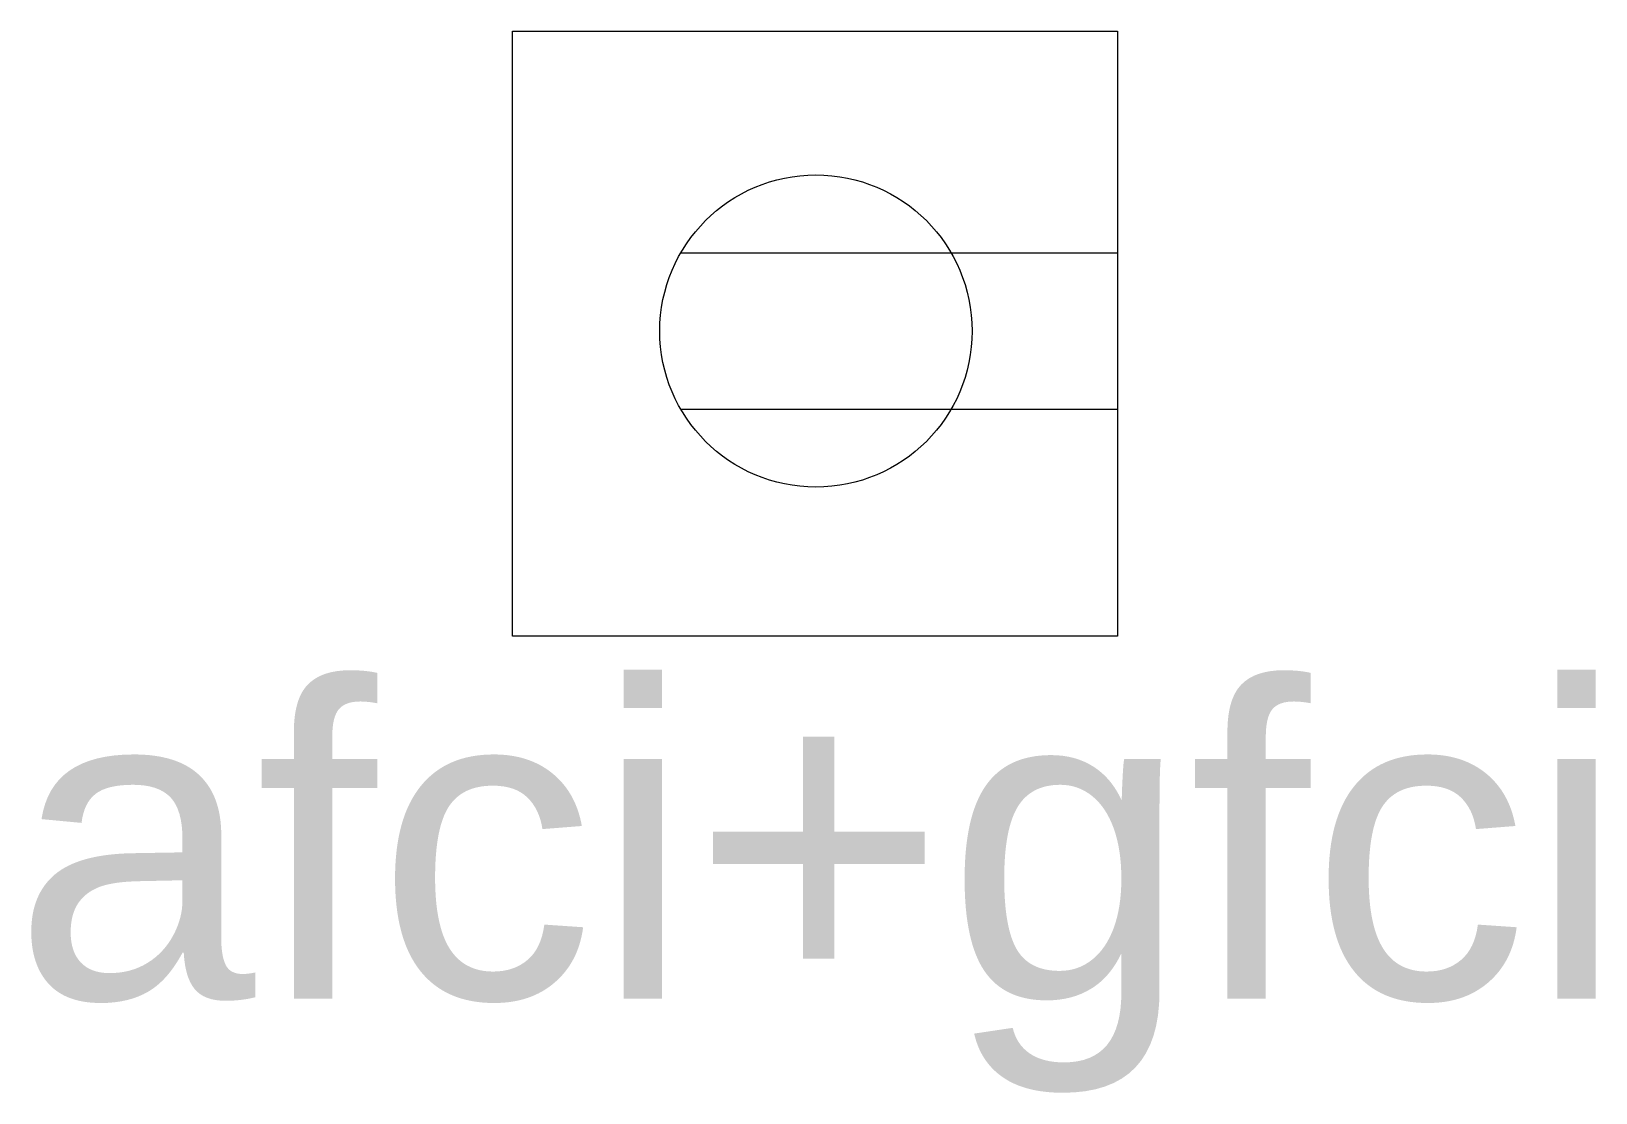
# Model space of a CAD drawing. Header units: inches. Extents: x 246.2 to 256.2, y 552.9 to 559.7.
import ezdxf

# ---------------------------------------------------------------- set-up
doc = ezdxf.new("R2010")
doc.units = ezdxf.units.IN
doc.header["$MEASUREMENT"] = 0
doc.layers.add('A-101-RCP', color=3, linetype='Continuous', lineweight=9)
doc.styles.get("Standard").update_dxf_attribs({"font": 'Arial.ttf', "height": 2})

msp = doc.modelspace()

# ---------------------------------------------------------------- linework, layer by layer
at = {"layer": 'A-101-RCP', "lineweight": 5}
for p, q in [((249.293, 555.788, -96.5), (249.293, 559.663, -96.5)), ((249.293, 559.663, -96.5), (253.168, 559.663, -96.5)), ((253.168, 559.663, -96.5), (253.168, 555.788, -96.5)), ((250.371, 558.243), (253.168, 558.243)), ((250.371, 557.243), (253.168, 557.243)), ((253.168, 555.788, -96.5), (249.293, 555.788, -96.5))]:
    msp.add_line(p, q, dxfattribs=at)
at = {"layer": 'A-101-RCP'}
msp.add_circle((251.237, 557.743, -96.5), 1, dxfattribs=at)

# ---------------------------------------------------------------- texts
at = {"layer": 'A-101-RCP', "lineweight": 5, "insert": (246.093, 555.466, 96.5), "char_height": 2, "attachment_point": 1}
msp.add_mtext_dynamic_manual_height_columns('afci+gfci', width=1.33492, gutter_width=10, heights=[0], dxfattribs=at)

doc.saveas('drawing.dxf')
